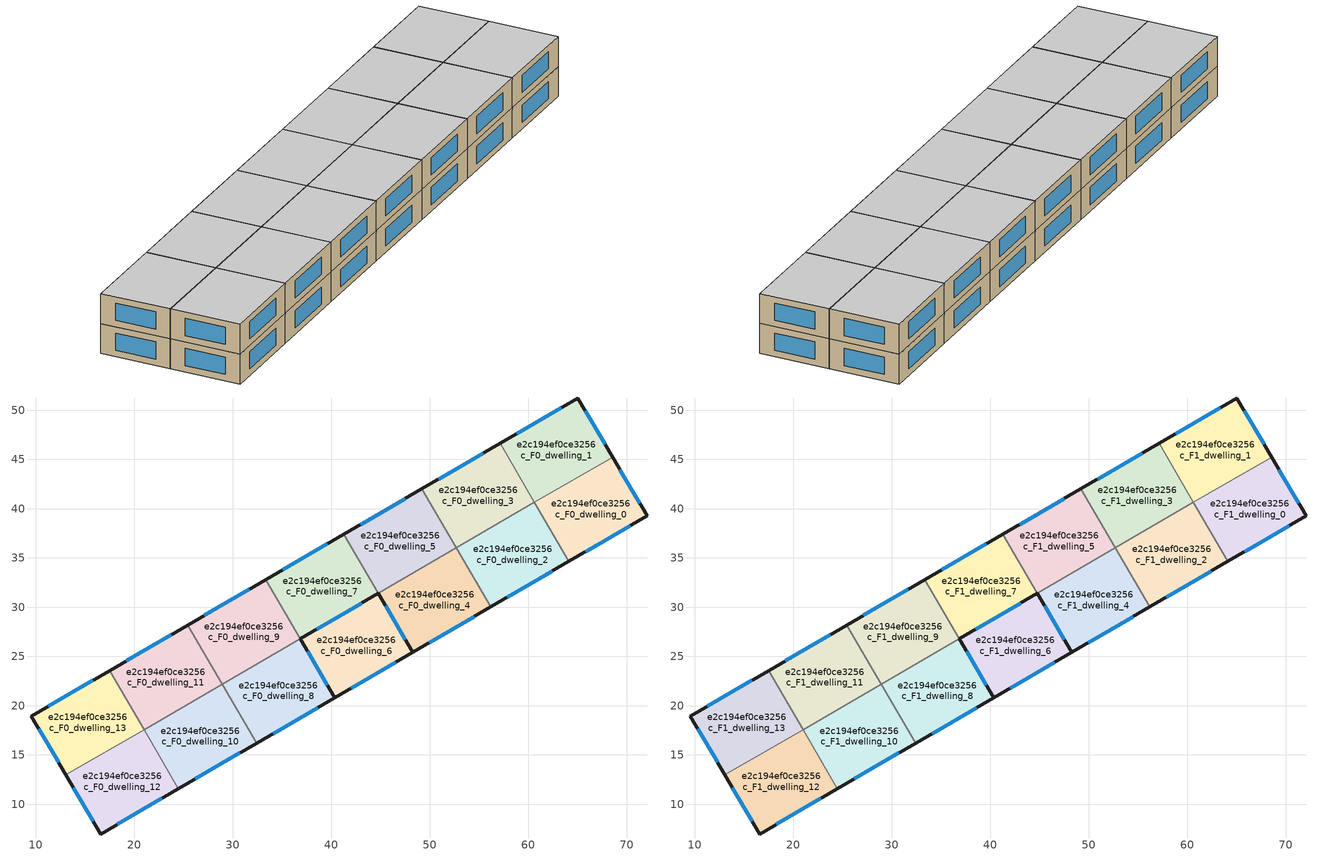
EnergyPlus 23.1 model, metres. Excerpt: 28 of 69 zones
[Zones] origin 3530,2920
e2c194ef0ce3256c_F0_dwelling_0
 floor ground (EU_floor_Construction): 68.54,45.25 72.04,39.27 64.1,34.65 60.61,40.63 z0
 wall outside (EU_wall_Construction): 64.1,34.65 72.04,39.27 68.54,45.25 z0:3
 wall to e2c194ef0ce3256c_F0_dwelling_1 (EU_wall_Construction): 68.54,45.25 60.61,40.63 z0:3
 wall to e2c194ef0ce3256c_F0_dwelling_2 (EU_wall_Construction): 60.61,40.63 64.1,34.65 z0:3
 window (EU_Window_Construction): 71.29,40.55 69.29,43.97 / 65.8,35.64 70.34,38.28 z0.64:2.36
e2c194ef0ce3256c_F0_dwelling_1
 floor ground (EU_floor_Construction): 65.03,51.24 68.54,45.25 60.61,40.63 57.12,46.63 z0
 wall outside (EU_wall_Construction): 68.54,45.25 65.03,51.24 57.12,46.63 z0:3
 wall to e2c194ef0ce3256c_F0_dwelling_3 (EU_wall_Construction): 57.12,46.63 60.61,40.64 z0:3
 window (EU_Window_Construction): 67.78,46.53 65.78,49.95 / 63.33,50.25 58.81,47.62 z0.64:2.36
e2c194ef0ce3256c_F0_dwelling_10
 floor ground (EU_floor_Construction): 28.9,22.18 32.39,16.19 24.47,11.57 20.97,17.57 z0
 wall outside (EU_wall_Construction): 24.47,11.57 32.39,16.19 z0:3
 wall to e2c194ef0ce3256c_F0_dwelling_11 (EU_wall_Construction): 28.9,22.18 20.97,17.57 z0:3
 wall to e2c194ef0ce3256c_F0_dwelling_8 (EU_wall_Construction): 32.39,16.19 28.9,22.18 z0:3
 wall to e2c194ef0ce3256c_F0_dwelling_12 (EU_wall_Construction): 20.97,17.57 24.47,11.57 z0:3
 window (EU_Window_Construction): 26.16,12.56 30.69,15.2 z0.64:2.36
e2c194ef0ce3256c_F0_dwelling_11
 floor ground (EU_floor_Construction): 25.41,28.18 28.9,22.18 20.97,17.57 17.48,23.57 z0
 wall outside (EU_wall_Construction): 25.41,28.18 17.48,23.57 z0:3
 wall to e2c194ef0ce3256c_F0_dwelling_9 (EU_wall_Construction): 28.9,22.18 25.41,28.18 z0:3
 wall to e2c194ef0ce3256c_F0_dwelling_13 (EU_wall_Construction): 17.49,23.57 20.97,17.58 z0:3
 wall to e2c194ef0ce3256c_F0_dwelling_12 (EU_wall_Construction): 20.97,17.58 20.98,17.57 z0:3
 window (EU_Window_Construction): 23.71,27.19 19.18,24.55 z0.64:2.36
e2c194ef0ce3256c_F0_dwelling_12
 floor ground (EU_floor_Construction): 20.97,17.58 24.47,11.57 16.56,6.97 13.05,12.96 z0
 wall outside (EU_wall_Construction): 13.05,12.96 16.56,6.97 24.47,11.57 z0:3
 wall to e2c194ef0ce3256c_F0_dwelling_13 (EU_wall_Construction): 20.97,17.58 13.05,12.96 z0:3
 window (EU_Window_Construction): 13.8,11.68 15.81,8.26 / 18.26,7.96 22.77,10.59 z0.64:2.36
e2c194ef0ce3256c_F0_dwelling_13
 floor ground (EU_floor_Construction): 17.48,23.57 20.97,17.58 13.05,12.96 9.54,18.94 z0
 wall outside (EU_wall_Construction): 17.48,23.57 9.54,18.94 13.05,12.96 z0:3
 window (EU_Window_Construction): 10.29,17.66 12.29,14.24 / 15.78,22.57 11.24,19.93 z0.64:2.36
e2c194ef0ce3256c_F0_dwelling_2
 floor ground (EU_floor_Construction): 60.61,40.64 64.1,34.65 56.17,30.03 52.68,36.03 z0
 wall outside (EU_wall_Construction): 56.17,30.03 64.1,34.65 z0:3
 wall to e2c194ef0ce3256c_F0_dwelling_4 (EU_wall_Construction): 52.68,36.03 56.17,30.03 z0:3
 wall to e2c194ef0ce3256c_F0_dwelling_3 (EU_wall_Construction): 60.61,40.64 52.68,36.03 z0:3
 window (EU_Window_Construction): 57.87,31.02 62.4,33.66 z0.64:2.36
e2c194ef0ce3256c_F0_dwelling_3
 floor ground (EU_floor_Construction): 57.12,46.63 60.61,40.64 52.68,36.03 49.19,42.02 z0
 wall outside (EU_wall_Construction): 57.12,46.63 49.19,42.02 z0:3
 wall to e2c194ef0ce3256c_F0_dwelling_5 (EU_wall_Construction): 49.19,42.02 52.68,36.03 z0:3
 window (EU_Window_Construction): 55.42,45.65 50.89,43.01 z0.64:2.36
e2c194ef0ce3256c_F0_dwelling_4
 floor ground (EU_floor_Construction): 52.68,36.03 56.17,30.03 48.24,25.42 44.75,31.41 z0
 wall outside (EU_wall_Construction): 44.75,31.41 48.24,25.42 56.17,30.03 z0:3
 wall to e2c194ef0ce3256c_F0_dwelling_5 (EU_wall_Construction): 52.68,36.03 44.75,31.41 z0:3
 window (EU_Window_Construction): 45.5,30.13 47.5,26.7 / 49.94,26.41 54.47,29.04 z0.64:2.36
e2c194ef0ce3256c_F0_dwelling_5
 floor ground (EU_floor_Construction): 49.19,42.02 52.68,36.03 44.75,31.41 41.26,37.41 z0
 wall outside (EU_wall_Construction): 49.19,42.02 41.26,37.41 z0:3
 wall to e2c194ef0ce3256c_F0_dwelling_7 (EU_wall_Construction): 41.26,37.41 44.75,31.41 z0:3
 window (EU_Window_Construction): 47.49,41.03 42.96,38.39 z0.64:2.36
e2c194ef0ce3256c_F0_dwelling_6
 floor ground (EU_floor_Construction): 44.75,31.41 48.24,25.42 40.32,20.8 36.83,26.8 z0
 wall outside (EU_wall_Construction): 48.24,25.42 44.75,31.41 36.83,26.8 40.32,20.8 48.24,25.42 z0:3
 wall to e2c194ef0ce3256c_F0_dwelling_9 (EU_wall_Construction): 33.34,32.79 36.83,26.8 z0:3
 wall to e2c194ef0ce3256c_F0_dwelling_7 (EU_wall_Construction): 36.83,26.8 33.34,32.79 z0:3
 window (EU_Window_Construction): 47.5,26.7 45.5,30.13 / 43.06,30.42 38.53,27.79 / 42.02,21.79 46.55,24.43 / 37.57,25.51 39.57,22.09 z0.64:2.36
e2c194ef0ce3256c_F0_dwelling_7
 floor ground (EU_floor_Construction): 41.26,37.41 44.75,31.41 36.83,26.8 33.34,32.79 z0
 wall outside (EU_wall_Construction): 36.83,26.8 44.75,31.41 / 41.26,37.41 33.34,32.79 z0:3
 window (EU_Window_Construction): 38.53,27.79 43.06,30.42 / 39.57,36.42 35.03,33.78 z0.64:2.36
e2c194ef0ce3256c_F0_dwelling_8
 floor ground (EU_floor_Construction): 36.83,26.8 40.32,20.8 32.39,16.19 28.9,22.18 z0
 wall outside (EU_wall_Construction): 32.39,16.19 40.32,20.8 36.83,26.8 z0:3
 wall to e2c194ef0ce3256c_F0_dwelling_9 (EU_wall_Construction): 36.83,26.8 28.9,22.18 z0:3
 window (EU_Window_Construction): 34.09,17.18 38.62,19.81 / 39.57,22.09 37.57,25.51 z0.64:2.36
e2c194ef0ce3256c_F0_dwelling_9
 floor ground (EU_floor_Construction): 33.34,32.79 36.83,26.8 28.9,22.18 25.41,28.18 z0
 wall outside (EU_wall_Construction): 33.34,32.79 25.41,28.18 z0:3
 window (EU_Window_Construction): 31.64,31.8 27.11,29.17 z0.64:2.36
e2c194ef0ce3256c_F1_dwelling_0
 floor to e2c194ef0ce3256c_F0_dwelling_0 (EU_floor_Construction): 68.54,45.25 72.04,39.27 64.1,34.65 60.61,40.63 z3
 wall outside (EU_wall_Construction): 64.1,34.65 72.04,39.27 68.54,45.25 z3:6
 wall to e2c194ef0ce3256c_F1_dwelling_1 (EU_wall_Construction): 68.54,45.25 60.61,40.63 z3:6
 wall to e2c194ef0ce3256c_F1_dwelling_2 (EU_wall_Construction): 60.61,40.63 64.1,34.65 z3:6
 window (EU_Window_Construction): 71.29,40.55 69.29,43.97 / 65.8,35.64 70.34,38.28 z3.64:5.36
 ceiling to e2c194ef0ce3256c_F2_dwelling_0 (EU_floor_Construction): 72.04,39.27 68.54,45.25 60.61,40.63 64.1,34.65 z6
e2c194ef0ce3256c_F1_dwelling_1
 floor to e2c194ef0ce3256c_F0_dwelling_1 (EU_floor_Construction): 65.03,51.24 68.54,45.25 60.61,40.63 57.12,46.63 z3
 wall outside (EU_wall_Construction): 68.54,45.25 65.03,51.24 57.12,46.63 z3:6
 wall to e2c194ef0ce3256c_F1_dwelling_3 (EU_wall_Construction): 57.12,46.63 60.61,40.64 z3:6
 window (EU_Window_Construction): 67.78,46.53 65.78,49.95 / 63.33,50.25 58.81,47.62 z3.64:5.36
 ceiling to e2c194ef0ce3256c_F2_dwelling_1 (EU_floor_Construction): 68.54,45.25 65.03,51.24 57.12,46.63 60.61,40.63 z6
e2c194ef0ce3256c_F1_dwelling_10
 floor to e2c194ef0ce3256c_F0_dwelling_10 (EU_floor_Construction): 28.9,22.18 32.39,16.19 24.47,11.57 20.97,17.57 z3
 wall outside (EU_wall_Construction): 24.47,11.57 32.39,16.19 z3:6
 wall to e2c194ef0ce3256c_F1_dwelling_11 (EU_wall_Construction): 28.9,22.18 20.97,17.57 z3:6
 wall to e2c194ef0ce3256c_F1_dwelling_8 (EU_wall_Construction): 32.39,16.19 28.9,22.18 z3:6
 wall to e2c194ef0ce3256c_F1_dwelling_12 (EU_wall_Construction): 20.97,17.57 24.47,11.57 z3:6
 window (EU_Window_Construction): 26.16,12.56 30.69,15.2 z3.64:5.36
 ceiling to e2c194ef0ce3256c_F2_dwelling_10 (EU_floor_Construction): 32.39,16.19 28.9,22.18 20.97,17.57 24.47,11.57 z6
e2c194ef0ce3256c_F1_dwelling_11
 floor to e2c194ef0ce3256c_F0_dwelling_11 (EU_floor_Construction): 25.41,28.18 28.9,22.18 20.97,17.57 17.48,23.57 z3
 wall outside (EU_wall_Construction): 25.41,28.18 17.48,23.57 z3:6
 wall to e2c194ef0ce3256c_F1_dwelling_9 (EU_wall_Construction): 28.9,22.18 25.41,28.18 z3:6
 wall to e2c194ef0ce3256c_F1_dwelling_13 (EU_wall_Construction): 17.49,23.57 20.97,17.58 z3:6
 wall to e2c194ef0ce3256c_F1_dwelling_12 (EU_wall_Construction): 20.97,17.58 20.98,17.57 z3:6
 window (EU_Window_Construction): 23.71,27.19 19.18,24.55 z3.64:5.36
 ceiling to e2c194ef0ce3256c_F2_dwelling_11 (EU_floor_Construction): 28.9,22.18 25.41,28.18 17.48,23.57 20.97,17.57 z6
e2c194ef0ce3256c_F1_dwelling_12
 floor to e2c194ef0ce3256c_F0_dwelling_12 (EU_floor_Construction): 20.97,17.58 24.47,11.57 16.56,6.97 13.05,12.96 z3
 wall outside (EU_wall_Construction): 13.05,12.96 16.56,6.97 24.47,11.57 z3:6
 wall to e2c194ef0ce3256c_F1_dwelling_13 (EU_wall_Construction): 20.97,17.58 13.05,12.96 z3:6
 window (EU_Window_Construction): 13.8,11.68 15.81,8.26 / 18.26,7.96 22.77,10.59 z3.64:5.36
 ceiling to e2c194ef0ce3256c_F2_dwelling_12 (EU_floor_Construction): 24.47,11.57 20.97,17.58 13.05,12.96 16.56,6.97 z6
e2c194ef0ce3256c_F1_dwelling_13
 floor to e2c194ef0ce3256c_F0_dwelling_13 (EU_floor_Construction): 17.48,23.57 20.97,17.58 13.05,12.96 9.54,18.94 z3
 wall outside (EU_wall_Construction): 17.48,23.57 9.54,18.94 13.05,12.96 z3:6
 window (EU_Window_Construction): 10.29,17.66 12.29,14.24 / 15.78,22.57 11.24,19.93 z3.64:5.36
 ceiling to e2c194ef0ce3256c_F2_dwelling_13 (EU_floor_Construction): 20.97,17.58 17.48,23.57 9.54,18.94 13.05,12.96 z6
e2c194ef0ce3256c_F1_dwelling_2
 floor to e2c194ef0ce3256c_F0_dwelling_2 (EU_floor_Construction): 60.61,40.64 64.1,34.65 56.17,30.03 52.68,36.03 z3
 wall outside (EU_wall_Construction): 56.17,30.03 64.1,34.65 z3:6
 wall to e2c194ef0ce3256c_F1_dwelling_4 (EU_wall_Construction): 52.68,36.03 56.17,30.03 z3:6
 wall to e2c194ef0ce3256c_F1_dwelling_3 (EU_wall_Construction): 60.61,40.64 52.68,36.03 z3:6
 window (EU_Window_Construction): 57.87,31.02 62.4,33.66 z3.64:5.36
 ceiling to e2c194ef0ce3256c_F2_dwelling_2 (EU_floor_Construction): 64.1,34.65 60.61,40.64 52.68,36.03 56.17,30.03 z6
e2c194ef0ce3256c_F1_dwelling_3
 floor to e2c194ef0ce3256c_F0_dwelling_3 (EU_floor_Construction): 57.12,46.63 60.61,40.64 52.68,36.03 49.19,42.02 z3
 wall outside (EU_wall_Construction): 57.12,46.63 49.19,42.02 z3:6
 wall to e2c194ef0ce3256c_F1_dwelling_5 (EU_wall_Construction): 49.19,42.02 52.68,36.03 z3:6
 window (EU_Window_Construction): 55.42,45.65 50.89,43.01 z3.64:5.36
 ceiling to e2c194ef0ce3256c_F2_dwelling_3 (EU_floor_Construction): 60.61,40.64 57.12,46.63 49.19,42.02 52.68,36.03 z6
e2c194ef0ce3256c_F1_dwelling_4
 floor to e2c194ef0ce3256c_F0_dwelling_4 (EU_floor_Construction): 52.68,36.03 56.17,30.03 48.24,25.42 44.75,31.41 z3
 wall outside (EU_wall_Construction): 44.75,31.41 48.24,25.42 56.17,30.03 z3:6
 wall to e2c194ef0ce3256c_F1_dwelling_5 (EU_wall_Construction): 52.68,36.03 44.75,31.41 z3:6
 window (EU_Window_Construction): 45.5,30.13 47.5,26.7 / 49.94,26.41 54.47,29.04 z3.64:5.36
 ceiling to e2c194ef0ce3256c_F2_dwelling_4 (EU_floor_Construction): 56.17,30.03 52.68,36.03 44.75,31.41 48.24,25.42 z6
e2c194ef0ce3256c_F1_dwelling_5
 floor to e2c194ef0ce3256c_F0_dwelling_5 (EU_floor_Construction): 49.19,42.02 52.68,36.03 44.75,31.41 41.26,37.41 z3
 wall outside (EU_wall_Construction): 49.19,42.02 41.26,37.41 z3:6
 wall to e2c194ef0ce3256c_F1_dwelling_7 (EU_wall_Construction): 41.26,37.41 44.75,31.41 z3:6
 window (EU_Window_Construction): 47.49,41.03 42.96,38.39 z3.64:5.36
 ceiling to e2c194ef0ce3256c_F2_dwelling_5 (EU_floor_Construction): 52.68,36.03 49.19,42.02 41.26,37.41 44.75,31.41 z6
e2c194ef0ce3256c_F1_dwelling_6
 floor to e2c194ef0ce3256c_F0_dwelling_6 (EU_floor_Construction): 44.75,31.41 48.24,25.42 40.32,20.8 36.83,26.8 z3
 wall outside (EU_wall_Construction): 48.24,25.42 44.75,31.41 36.83,26.8 40.32,20.8 48.24,25.42 z3:6
 wall to e2c194ef0ce3256c_F1_dwelling_9 (EU_wall_Construction): 33.34,32.79 36.83,26.8 z3:6
 wall to e2c194ef0ce3256c_F1_dwelling_7 (EU_wall_Construction): 36.83,26.8 33.34,32.79 z3:6
 window (EU_Window_Construction): 47.5,26.7 45.5,30.13 / 43.06,30.42 38.53,27.79 / 42.02,21.79 46.55,24.43 / 37.57,25.51 39.57,22.09 z3.64:5.36
 ceiling to e2c194ef0ce3256c_F2_dwelling_6 (EU_floor_Construction): 48.24,25.42 44.75,31.41 36.83,26.8 40.32,20.8 z6
e2c194ef0ce3256c_F1_dwelling_7
 floor to e2c194ef0ce3256c_F0_dwelling_7 (EU_floor_Construction): 41.26,37.41 44.75,31.41 36.83,26.8 33.34,32.79 z3
 wall outside (EU_wall_Construction): 36.83,26.8 44.75,31.41 / 41.26,37.41 33.34,32.79 z3:6
 window (EU_Window_Construction): 38.53,27.79 43.06,30.42 / 39.57,36.42 35.03,33.78 z3.64:5.36
 ceiling to e2c194ef0ce3256c_F2_dwelling_7 (EU_floor_Construction): 44.75,31.41 41.26,37.41 33.34,32.79 36.83,26.8 z6
e2c194ef0ce3256c_F1_dwelling_8
 floor to e2c194ef0ce3256c_F0_dwelling_8 (EU_floor_Construction): 36.83,26.8 40.32,20.8 32.39,16.19 28.9,22.18 z3
 wall outside (EU_wall_Construction): 32.39,16.19 40.32,20.8 36.83,26.8 z3:6
 wall to e2c194ef0ce3256c_F1_dwelling_9 (EU_wall_Construction): 36.83,26.8 28.9,22.18 z3:6
 window (EU_Window_Construction): 34.09,17.18 38.62,19.81 / 39.57,22.09 37.57,25.51 z3.64:5.36
 ceiling to e2c194ef0ce3256c_F2_dwelling_8 (EU_floor_Construction): 40.32,20.8 36.83,26.8 28.9,22.18 32.39,16.19 z6
e2c194ef0ce3256c_F1_dwelling_9
 floor to e2c194ef0ce3256c_F0_dwelling_9 (EU_floor_Construction): 33.34,32.79 36.83,26.8 28.9,22.18 25.41,28.18 z3
 wall outside (EU_wall_Construction): 33.34,32.79 25.41,28.18 z3:6
 window (EU_Window_Construction): 31.64,31.8 27.11,29.17 z3.64:5.36
 ceiling to e2c194ef0ce3256c_F2_dwelling_9 (EU_floor_Construction): 36.83,26.8 33.34,32.79 25.41,28.18 28.9,22.18 z6
[Building]
EU S2 Campaign: North Axis=0; Terrain=City; Solar Distribution=FullExterior
[Site:Location]
Yerevan-Zvartnots.Intl.AP: Latitude=40.15; Longitude=44.383; Time Zone=4; Elevation=854
[SizingPeriod:WeatherFileDays]
AnnualSizingPeriod: Begin Month=1; Begin Day of Month=1; End Month=12; End Day of Month=31; Day of Week for Start Day=Monday; Use Weather File Daylight Saving Period=No; Use Weather File Rain and Snow Indicators=No
[MATERIAL]
EU_InternalMass_Material: Roughness=MediumRough; Thickness=0.1; Conductivity=1; Density=1800; Specific Heat=900; Thermal Absorptance=0.9; Solar Absorptance=0.7; Visible Absorptance=0.7
[MATERIAL:NOMASS] Roughness=MediumRough; Thermal Absorptance=0.9; Solar Absorptance=0.7; Visible Absorptance=0.7
Name | Thermal Resistance
EU_wall_NoMass | 1.05043
EU_floor_NoMass | 0.478065
[WINDOWMATERIAL:SIMPLEGLAZINGSYSTEM]
EU_Window_SimpleGlazing: UFactor=2.5566; Solar Heat Gain Coefficient=0.75; Visible Transmittance=0.75
[CONSTRUCTION]
EU_wall_Construction: EU_wall_NoMass
EU_floor_Construction: EU_floor_NoMass
EU_Window_Construction: EU_Window_SimpleGlazing
EU_InternalMass_Construction: EU_InternalMass_Material
[ZONE] Type=1; Multiplier=1; Ceiling Height=autocalculate; Floor Area=autocalculate; Part of Total Floor Area=Yes
Name | Volume
e2c194ef0ce3256c_F0_dwelling_0; e2c194ef0ce3256c_F1_dwelling_0 | 190.853
e2c194ef0ce3256c_F0_dwelling_1; e2c194ef0ce3256c_F1_dwelling_1 | 190.859
e2c194ef0ce3256c_F0_dwelling_10; e2c194ef0ce3256c_F1_dwelling_10 | 190.856
e2c194ef0ce3256c_F0_dwelling_11; e2c194ef0ce3256c_F1_dwelling_11 | 190.862
e2c194ef0ce3256c_F0_dwelling_12; e2c194ef0ce3256c_F1_dwelling_12; e2c194ef0ce3256c_F0_dwelling_6; e2c194ef0ce3256c_F1_dwelling_6 | 190.852
e2c194ef0ce3256c_F0_dwelling_13; e2c194ef0ce3256c_F1_dwelling_13 | 190.849
e2c194ef0ce3256c_F0_dwelling_2; e2c194ef0ce3256c_F1_dwelling_2; e2c194ef0ce3256c_F0_dwelling_4; e2c194ef0ce3256c_F1_dwelling_4 | 190.83
e2c194ef0ce3256c_F0_dwelling_3; e2c194ef0ce3256c_F1_dwelling_3 | 190.85
e2c194ef0ce3256c_F0_dwelling_5; e2c194ef0ce3256c_F1_dwelling_5 | 190.876
e2c194ef0ce3256c_F0_dwelling_7; e2c194ef0ce3256c_F1_dwelling_7 | 190.866
e2c194ef0ce3256c_F0_dwelling_8; e2c194ef0ce3256c_F1_dwelling_8 | 190.864
e2c194ef0ce3256c_F0_dwelling_9; e2c194ef0ce3256c_F1_dwelling_9 | 190.855
[INTERNALMASS] Construction=EU_InternalMass_Construction
Name | Zone or ZoneList | Surface Area
e2c194ef0ce3256c_F0_dwelling_0_EU_InternalMass | e2c194ef0ce3256c_F0_dwelling_0 | 63.6157
e2c194ef0ce3256c_F0_dwelling_1_EU_InternalMass | e2c194ef0ce3256c_F0_dwelling_1 | 63.6174
e2c194ef0ce3256c_F0_dwelling_2_EU_InternalMass | e2c194ef0ce3256c_F0_dwelling_2 | 63.6086
e2c194ef0ce3256c_F0_dwelling_3_EU_InternalMass | e2c194ef0ce3256c_F0_dwelling_3 | 63.617
e2c194ef0ce3256c_F0_dwelling_4_EU_InternalMass | e2c194ef0ce3256c_F0_dwelling_4 | 63.6168
e2c194ef0ce3256c_F0_dwelling_5_EU_InternalMass | e2c194ef0ce3256c_F0_dwelling_5 | 63.6189
e2c194ef0ce3256c_F0_dwelling_6_EU_InternalMass | e2c194ef0ce3256c_F0_dwelling_6 | 63.621
e2c194ef0ce3256c_F0_dwelling_7_EU_InternalMass | e2c194ef0ce3256c_F0_dwelling_7 | 63.6234
e2c194ef0ce3256c_F0_dwelling_8_EU_InternalMass | e2c194ef0ce3256c_F0_dwelling_8 | 63.6185
e2c194ef0ce3256c_F0_dwelling_9_EU_InternalMass | e2c194ef0ce3256c_F0_dwelling_9 | 63.6162
e2c194ef0ce3256c_F0_dwelling_10_EU_InternalMass | e2c194ef0ce3256c_F0_dwelling_10 | 63.6197
e2c194ef0ce3256c_F0_dwelling_11_EU_InternalMass | e2c194ef0ce3256c_F0_dwelling_11 | 63.6216
e2c194ef0ce3256c_F0_dwelling_12_EU_InternalMass | e2c194ef0ce3256c_F0_dwelling_12 | 63.6166
e2c194ef0ce3256c_F0_dwelling_13_EU_InternalMass | e2c194ef0ce3256c_F0_dwelling_13 | 63.6156
e2c194ef0ce3256c_F1_dwelling_0_EU_InternalMass | e2c194ef0ce3256c_F1_dwelling_0 | 63.6157
e2c194ef0ce3256c_F1_dwelling_1_EU_InternalMass | e2c194ef0ce3256c_F1_dwelling_1 | 63.6174
e2c194ef0ce3256c_F1_dwelling_2_EU_InternalMass | e2c194ef0ce3256c_F1_dwelling_2 | 63.6086
e2c194ef0ce3256c_F1_dwelling_3_EU_InternalMass | e2c194ef0ce3256c_F1_dwelling_3 | 63.617
e2c194ef0ce3256c_F1_dwelling_4_EU_InternalMass | e2c194ef0ce3256c_F1_dwelling_4 | 63.6168
e2c194ef0ce3256c_F1_dwelling_5_EU_InternalMass | e2c194ef0ce3256c_F1_dwelling_5 | 63.6189
e2c194ef0ce3256c_F1_dwelling_6_EU_InternalMass | e2c194ef0ce3256c_F1_dwelling_6 | 63.621
e2c194ef0ce3256c_F1_dwelling_7_EU_InternalMass | e2c194ef0ce3256c_F1_dwelling_7 | 63.6234
e2c194ef0ce3256c_F1_dwelling_8_EU_InternalMass | e2c194ef0ce3256c_F1_dwelling_8 | 63.6185
e2c194ef0ce3256c_F1_dwelling_9_EU_InternalMass | e2c194ef0ce3256c_F1_dwelling_9 | 63.6162
e2c194ef0ce3256c_F1_dwelling_10_EU_InternalMass | e2c194ef0ce3256c_F1_dwelling_10 | 63.6197
e2c194ef0ce3256c_F1_dwelling_11_EU_InternalMass | e2c194ef0ce3256c_F1_dwelling_11 | 63.6216
e2c194ef0ce3256c_F1_dwelling_12_EU_InternalMass | e2c194ef0ce3256c_F1_dwelling_12 | 63.6166
e2c194ef0ce3256c_F1_dwelling_13_EU_InternalMass | e2c194ef0ce3256c_F1_dwelling_13 | 63.6156
[OTHEREQUIPMENT] Fuel Type=Electricity; Design Level Calculation Method=Watts/Area; Power per Zone Floor Area=1; Fraction Latent=0; Fraction Radiant=0; Fraction Lost=0; Carbon Dioxide Generation Rate=0; EndUse Subcategory=EU_Step8_InternalGains
Name | Zone or ZoneList or Space or SpaceList | Schedule
EU_Step8_InternalGain_e2c194ef0ce3256c_F0_dwelling_0_f000 | e2c194ef0ce3256c_F0_dwelling_0 | EU_Step8_GainSchedule_e2c194ef0ce3256c_F0_dwelling_0_f000
EU_Step8_InternalGain_e2c194ef0ce3256c_F0_dwelling_1_f000 | e2c194ef0ce3256c_F0_dwelling_1 | EU_Step8_GainSchedule_e2c194ef0ce3256c_F0_dwelling_1_f000
EU_Step8_InternalGain_e2c194ef0ce3256c_F0_dwelling_2_f000 | e2c194ef0ce3256c_F0_dwelling_2 | EU_Step8_GainSchedule_e2c194ef0ce3256c_F0_dwelling_2_f000
EU_Step8_InternalGain_e2c194ef0ce3256c_F0_dwelling_3_f000 | e2c194ef0ce3256c_F0_dwelling_3 | EU_Step8_GainSchedule_e2c194ef0ce3256c_F0_dwelling_3_f000
EU_Step8_InternalGain_e2c194ef0ce3256c_F0_dwelling_4_f000 | e2c194ef0ce3256c_F0_dwelling_4 | EU_Step8_GainSchedule_e2c194ef0ce3256c_F0_dwelling_4_f000
EU_Step8_InternalGain_e2c194ef0ce3256c_F0_dwelling_5_f000 | e2c194ef0ce3256c_F0_dwelling_5 | EU_Step8_GainSchedule_e2c194ef0ce3256c_F0_dwelling_5_f000
EU_Step8_InternalGain_e2c194ef0ce3256c_F0_dwelling_6_f000 | e2c194ef0ce3256c_F0_dwelling_6 | EU_Step8_GainSchedule_e2c194ef0ce3256c_F0_dwelling_6_f000
EU_Step8_InternalGain_e2c194ef0ce3256c_F0_dwelling_7_f000 | e2c194ef0ce3256c_F0_dwelling_7 | EU_Step8_GainSchedule_e2c194ef0ce3256c_F0_dwelling_7_f000
EU_Step8_InternalGain_e2c194ef0ce3256c_F0_dwelling_8_f000 | e2c194ef0ce3256c_F0_dwelling_8 | EU_Step8_GainSchedule_e2c194ef0ce3256c_F0_dwelling_8_f000
EU_Step8_InternalGain_e2c194ef0ce3256c_F0_dwelling_9_f000 | e2c194ef0ce3256c_F0_dwelling_9 | EU_Step8_GainSchedule_e2c194ef0ce3256c_F0_dwelling_9_f000
EU_Step8_InternalGain_e2c194ef0ce3256c_F0_dwelling_10_f000 | e2c194ef0ce3256c_F0_dwelling_10 | EU_Step8_GainSchedule_e2c194ef0ce3256c_F0_dwelling_10_f000
EU_Step8_InternalGain_e2c194ef0ce3256c_F0_dwelling_11_f000 | e2c194ef0ce3256c_F0_dwelling_11 | EU_Step8_GainSchedule_e2c194ef0ce3256c_F0_dwelling_11_f000
EU_Step8_InternalGain_e2c194ef0ce3256c_F0_dwelling_12_f000 | e2c194ef0ce3256c_F0_dwelling_12 | EU_Step8_GainSchedule_e2c194ef0ce3256c_F0_dwelling_12_f000
EU_Step8_InternalGain_e2c194ef0ce3256c_F0_dwelling_13_f000 | e2c194ef0ce3256c_F0_dwelling_13 | EU_Step8_GainSchedule_e2c194ef0ce3256c_F0_dwelling_13_f000
EU_Step8_InternalGain_e2c194ef0ce3256c_F1_dwelling_0_f000 | e2c194ef0ce3256c_F1_dwelling_0 | EU_Step8_GainSchedule_e2c194ef0ce3256c_F1_dwelling_0_f000
EU_Step8_InternalGain_e2c194ef0ce3256c_F1_dwelling_1_f000 | e2c194ef0ce3256c_F1_dwelling_1 | EU_Step8_GainSchedule_e2c194ef0ce3256c_F1_dwelling_1_f000
EU_Step8_InternalGain_e2c194ef0ce3256c_F1_dwelling_2_f000 | e2c194ef0ce3256c_F1_dwelling_2 | EU_Step8_GainSchedule_e2c194ef0ce3256c_F1_dwelling_2_f000
EU_Step8_InternalGain_e2c194ef0ce3256c_F1_dwelling_3_f000 | e2c194ef0ce3256c_F1_dwelling_3 | EU_Step8_GainSchedule_e2c194ef0ce3256c_F1_dwelling_3_f000
EU_Step8_InternalGain_e2c194ef0ce3256c_F1_dwelling_4_f000 | e2c194ef0ce3256c_F1_dwelling_4 | EU_Step8_GainSchedule_e2c194ef0ce3256c_F1_dwelling_4_f000
EU_Step8_InternalGain_e2c194ef0ce3256c_F1_dwelling_5_f000 | e2c194ef0ce3256c_F1_dwelling_5 | EU_Step8_GainSchedule_e2c194ef0ce3256c_F1_dwelling_5_f000
EU_Step8_InternalGain_e2c194ef0ce3256c_F1_dwelling_6_f000 | e2c194ef0ce3256c_F1_dwelling_6 | EU_Step8_GainSchedule_e2c194ef0ce3256c_F1_dwelling_6_f000
EU_Step8_InternalGain_e2c194ef0ce3256c_F1_dwelling_7_f000 | e2c194ef0ce3256c_F1_dwelling_7 | EU_Step8_GainSchedule_e2c194ef0ce3256c_F1_dwelling_7_f000
EU_Step8_InternalGain_e2c194ef0ce3256c_F1_dwelling_8_f000 | e2c194ef0ce3256c_F1_dwelling_8 | EU_Step8_GainSchedule_e2c194ef0ce3256c_F1_dwelling_8_f000
EU_Step8_InternalGain_e2c194ef0ce3256c_F1_dwelling_9_f000 | e2c194ef0ce3256c_F1_dwelling_9 | EU_Step8_GainSchedule_e2c194ef0ce3256c_F1_dwelling_9_f000
EU_Step8_InternalGain_e2c194ef0ce3256c_F1_dwelling_10_f000 | e2c194ef0ce3256c_F1_dwelling_10 | EU_Step8_GainSchedule_e2c194ef0ce3256c_F1_dwelling_10_f000
EU_Step8_InternalGain_e2c194ef0ce3256c_F1_dwelling_11_f000 | e2c194ef0ce3256c_F1_dwelling_11 | EU_Step8_GainSchedule_e2c194ef0ce3256c_F1_dwelling_11_f000
EU_Step8_InternalGain_e2c194ef0ce3256c_F1_dwelling_12_f000 | e2c194ef0ce3256c_F1_dwelling_12 | EU_Step8_GainSchedule_e2c194ef0ce3256c_F1_dwelling_12_f000
EU_Step8_InternalGain_e2c194ef0ce3256c_F1_dwelling_13_f000 | e2c194ef0ce3256c_F1_dwelling_13 | EU_Step8_GainSchedule_e2c194ef0ce3256c_F1_dwelling_13_f000
[ZONEVENTILATION:DESIGNFLOWRATE] Schedule=EU_AlwaysOn; Design Flow Rate Calculation Method=AirChanges/Hour; Air Changes per Hour=0.557805; Ventilation Type=Natural; Fan Pressure Rise=0; Fan Total Efficiency=1; Constant Term Coefficient=1; Temperature Term Coefficient=0; Velocity Term Coefficient=0; Velocity Squared Term Coefficient=0; Minimum Indoor Temperature=-100; Maximum Indoor Temperature=100; Delta Temperature=-100; Minimum Outdoor Temperature=-100; Maximum Outdoor Temperature=100; Maximum Wind Speed=40
Name | Zone or ZoneList or Space or SpaceList
EU_ConstantAir_e2c194ef0ce3256c_F0_dwelling_0 | e2c194ef0ce3256c_F0_dwelling_0
EU_ConstantAir_e2c194ef0ce3256c_F0_dwelling_1 | e2c194ef0ce3256c_F0_dwelling_1
EU_ConstantAir_e2c194ef0ce3256c_F0_dwelling_2 | e2c194ef0ce3256c_F0_dwelling_2
EU_ConstantAir_e2c194ef0ce3256c_F0_dwelling_3 | e2c194ef0ce3256c_F0_dwelling_3
EU_ConstantAir_e2c194ef0ce3256c_F0_dwelling_4 | e2c194ef0ce3256c_F0_dwelling_4
EU_ConstantAir_e2c194ef0ce3256c_F0_dwelling_5 | e2c194ef0ce3256c_F0_dwelling_5
EU_ConstantAir_e2c194ef0ce3256c_F0_dwelling_6 | e2c194ef0ce3256c_F0_dwelling_6
EU_ConstantAir_e2c194ef0ce3256c_F0_dwelling_7 | e2c194ef0ce3256c_F0_dwelling_7
EU_ConstantAir_e2c194ef0ce3256c_F0_dwelling_8 | e2c194ef0ce3256c_F0_dwelling_8
EU_ConstantAir_e2c194ef0ce3256c_F0_dwelling_9 | e2c194ef0ce3256c_F0_dwelling_9
EU_ConstantAir_e2c194ef0ce3256c_F0_dwelling_10 | e2c194ef0ce3256c_F0_dwelling_10
EU_ConstantAir_e2c194ef0ce3256c_F0_dwelling_11 | e2c194ef0ce3256c_F0_dwelling_11
EU_ConstantAir_e2c194ef0ce3256c_F0_dwelling_12 | e2c194ef0ce3256c_F0_dwelling_12
EU_ConstantAir_e2c194ef0ce3256c_F0_dwelling_13 | e2c194ef0ce3256c_F0_dwelling_13
EU_ConstantAir_e2c194ef0ce3256c_F1_dwelling_0 | e2c194ef0ce3256c_F1_dwelling_0
EU_ConstantAir_e2c194ef0ce3256c_F1_dwelling_1 | e2c194ef0ce3256c_F1_dwelling_1
EU_ConstantAir_e2c194ef0ce3256c_F1_dwelling_2 | e2c194ef0ce3256c_F1_dwelling_2
EU_ConstantAir_e2c194ef0ce3256c_F1_dwelling_3 | e2c194ef0ce3256c_F1_dwelling_3
EU_ConstantAir_e2c194ef0ce3256c_F1_dwelling_4 | e2c194ef0ce3256c_F1_dwelling_4
EU_ConstantAir_e2c194ef0ce3256c_F1_dwelling_5 | e2c194ef0ce3256c_F1_dwelling_5
EU_ConstantAir_e2c194ef0ce3256c_F1_dwelling_6 | e2c194ef0ce3256c_F1_dwelling_6
EU_ConstantAir_e2c194ef0ce3256c_F1_dwelling_7 | e2c194ef0ce3256c_F1_dwelling_7
EU_ConstantAir_e2c194ef0ce3256c_F1_dwelling_8 | e2c194ef0ce3256c_F1_dwelling_8
EU_ConstantAir_e2c194ef0ce3256c_F1_dwelling_9 | e2c194ef0ce3256c_F1_dwelling_9
EU_ConstantAir_e2c194ef0ce3256c_F1_dwelling_10 | e2c194ef0ce3256c_F1_dwelling_10
EU_ConstantAir_e2c194ef0ce3256c_F1_dwelling_11 | e2c194ef0ce3256c_F1_dwelling_11
EU_ConstantAir_e2c194ef0ce3256c_F1_dwelling_12 | e2c194ef0ce3256c_F1_dwelling_12
EU_ConstantAir_e2c194ef0ce3256c_F1_dwelling_13 | e2c194ef0ce3256c_F1_dwelling_13
[HVACTEMPLATE:THERMOSTAT] Constant Heating Setpoint=20; Constant Cooling Setpoint=50
EU_HeatOnly_e2c194ef0ce3256c_F0_dwelling_0; EU_HeatOnly_e2c194ef0ce3256c_F0_dwelling_1; EU_HeatOnly_e2c194ef0ce3256c_F0_dwelling_2; EU_HeatOnly_e2c194ef0ce3256c_F0_dwelling_3; EU_HeatOnly_e2c194ef0ce3256c_F0_dwelling_4; EU_HeatOnly_e2c194ef0ce3256c_F0_dwelling_5; EU_HeatOnly_e2c194ef0ce3256c_F0_dwelling_6; EU_HeatOnly_e2c194ef0ce3256c_F0_dwelling_7; EU_HeatOnly_e2c194ef0ce3256c_F0_dwelling_8; EU_HeatOnly_e2c194ef0ce3256c_F0_dwelling_9; EU_HeatOnly_e2c194ef0ce3256c_F0_dwelling_10; EU_HeatOnly_e2c194ef0ce3256c_F0_dwelling_11; EU_HeatOnly_e2c194ef0ce3256c_F0_dwelling_12; EU_HeatOnly_e2c194ef0ce3256c_F0_dwelling_13; EU_HeatOnly_e2c194ef0ce3256c_F1_dwelling_0; EU_HeatOnly_e2c194ef0ce3256c_F1_dwelling_1; EU_HeatOnly_e2c194ef0ce3256c_F1_dwelling_2; EU_HeatOnly_e2c194ef0ce3256c_F1_dwelling_3; EU_HeatOnly_e2c194ef0ce3256c_F1_dwelling_4; EU_HeatOnly_e2c194ef0ce3256c_F1_dwelling_5; EU_HeatOnly_e2c194ef0ce3256c_F1_dwelling_6; EU_HeatOnly_e2c194ef0ce3256c_F1_dwelling_7; EU_HeatOnly_e2c194ef0ce3256c_F1_dwelling_8; EU_HeatOnly_e2c194ef0ce3256c_F1_dwelling_9; EU_HeatOnly_e2c194ef0ce3256c_F1_dwelling_10; EU_HeatOnly_e2c194ef0ce3256c_F1_dwelling_11; EU_HeatOnly_e2c194ef0ce3256c_F1_dwelling_12; EU_HeatOnly_e2c194ef0ce3256c_F1_dwelling_13; EU_HeatOnly_e2c194ef0ce3256c_F2_dwelling_0; EU_HeatOnly_e2c194ef0ce3256c_F2_dwelling_1; EU_HeatOnly_e2c194ef0ce3256c_F2_dwelling_2; EU_HeatOnly_e2c194ef0ce3256c_F2_dwelling_3; EU_HeatOnly_e2c194ef0ce3256c_F2_dwelling_4; EU_HeatOnly_e2c194ef0ce3256c_F2_dwelling_5; EU_HeatOnly_e2c194ef0ce3256c_F2_dwelling_6; EU_HeatOnly_e2c194ef0ce3256c_F2_dwelling_7; EU_HeatOnly_e2c194ef0ce3256c_F2_dwelling_8; EU_HeatOnly_e2c194ef0ce3256c_F2_dwelling_9; EU_HeatOnly_e2c194ef0ce3256c_F2_dwelling_10; EU_HeatOnly_e2c194ef0ce3256c_F2_dwelling_11; EU_HeatOnly_e2c194ef0ce3256c_F2_dwelling_12; EU_HeatOnly_e2c194ef0ce3256c_F2_dwelling_13; EU_HeatOnly_e2c194ef0ce3256c_F3_dwelling_0; EU_HeatOnly_e2c194ef0ce3256c_F3_dwelling_1; EU_HeatOnly_e2c194ef0ce3256c_F3_dwelling_2; EU_HeatOnly_e2c194ef0ce3256c_F3_dwelling_3; EU_HeatOnly_e2c194ef0ce3256c_F3_dwelling_4; EU_HeatOnly_e2c194ef0ce3256c_F3_dwelling_5; EU_HeatOnly_e2c194ef0ce3256c_F3_dwelling_6; EU_HeatOnly_e2c194ef0ce3256c_F3_dwelling_7; EU_HeatOnly_e2c194ef0ce3256c_F3_dwelling_8; EU_HeatOnly_e2c194ef0ce3256c_F3_dwelling_9; EU_HeatOnly_e2c194ef0ce3256c_F3_dwelling_10; EU_HeatOnly_e2c194ef0ce3256c_F3_dwelling_11; EU_HeatOnly_e2c194ef0ce3256c_F3_dwelling_12; EU_HeatOnly_e2c194ef0ce3256c_F3_dwelling_13; EU_HeatOnly_e2c194ef0ce3256c_F4_dwelling_0; EU_HeatOnly_e2c194ef0ce3256c_F4_dwelling_1; EU_HeatOnly_e2c194ef0ce3256c_F4_dwelling_2; EU_HeatOnly_e2c194ef0ce3256c_F4_dwelling_3; EU_HeatOnly_e2c194ef0ce3256c_F4_dwelling_4; EU_HeatOnly_e2c194ef0ce3256c_F4_dwelling_5; EU_HeatOnly_e2c194ef0ce3256c_F4_dwelling_6; EU_HeatOnly_e2c194ef0ce3256c_F4_dwelling_7; EU_HeatOnly_e2c194ef0ce3256c_F4_dwelling_8; EU_HeatOnly_e2c194ef0ce3256c_F4_dwelling_9; EU_HeatOnly_e2c194ef0ce3256c_F4_dwelling_10; EU_HeatOnly_e2c194ef0ce3256c_F4_dwelling_11; EU_HeatOnly_e2c194ef0ce3256c_F4_dwelling_12
[HVACTEMPLATE:ZONE:IDEALLOADSAIRSYSTEM] System Availability Schedule=EU_AlwaysOn; Maximum Heating Supply Air Temperature=50; Minimum Cooling Supply Air Temperature=13; Maximum Heating Supply Air Humidity Ratio=0.0156; Minimum Cooling Supply Air Humidity Ratio=0.0077; Heating Limit=NoLimit; Cooling Limit=NoLimit; Heating Availability Schedule=EU_AlwaysOn; Cooling Availability Schedule=EU_CoolingOff; Dehumidification Control Type=ConstantSensibleHeatRatio; Cooling Sensible Heat Ratio=0.7; Dehumidification Setpoint=60; Humidification Control Type=None; Humidification Setpoint=30; Outdoor Air Method=None; Outdoor Air Flow Rate per Person=0.00944; Outdoor Air Flow Rate per Zone Floor Area=0; Outdoor Air Flow Rate per Zone=0; Demand Controlled Ventilation Type=None; Outdoor Air Economizer Type=NoEconomizer; Heat Recovery Type=None; Sensible Heat Recovery Effectiveness=0.7; Latent Heat Recovery Effectiveness=0.65
Name | Template Thermostat
e2c194ef0ce3256c_F0_dwelling_0 | EU_HeatOnly_e2c194ef0ce3256c_F0_dwelling_0
e2c194ef0ce3256c_F0_dwelling_1 | EU_HeatOnly_e2c194ef0ce3256c_F0_dwelling_1
e2c194ef0ce3256c_F0_dwelling_2 | EU_HeatOnly_e2c194ef0ce3256c_F0_dwelling_2
e2c194ef0ce3256c_F0_dwelling_3 | EU_HeatOnly_e2c194ef0ce3256c_F0_dwelling_3
e2c194ef0ce3256c_F0_dwelling_4 | EU_HeatOnly_e2c194ef0ce3256c_F0_dwelling_4
e2c194ef0ce3256c_F0_dwelling_5 | EU_HeatOnly_e2c194ef0ce3256c_F0_dwelling_5
e2c194ef0ce3256c_F0_dwelling_6 | EU_HeatOnly_e2c194ef0ce3256c_F0_dwelling_6
e2c194ef0ce3256c_F0_dwelling_7 | EU_HeatOnly_e2c194ef0ce3256c_F0_dwelling_7
e2c194ef0ce3256c_F0_dwelling_8 | EU_HeatOnly_e2c194ef0ce3256c_F0_dwelling_8
e2c194ef0ce3256c_F0_dwelling_9 | EU_HeatOnly_e2c194ef0ce3256c_F0_dwelling_9
e2c194ef0ce3256c_F0_dwelling_10 | EU_HeatOnly_e2c194ef0ce3256c_F0_dwelling_10
e2c194ef0ce3256c_F0_dwelling_11 | EU_HeatOnly_e2c194ef0ce3256c_F0_dwelling_11
e2c194ef0ce3256c_F0_dwelling_12 | EU_HeatOnly_e2c194ef0ce3256c_F0_dwelling_12
e2c194ef0ce3256c_F0_dwelling_13 | EU_HeatOnly_e2c194ef0ce3256c_F0_dwelling_13
e2c194ef0ce3256c_F1_dwelling_0 | EU_HeatOnly_e2c194ef0ce3256c_F1_dwelling_0
e2c194ef0ce3256c_F1_dwelling_1 | EU_HeatOnly_e2c194ef0ce3256c_F1_dwelling_1
e2c194ef0ce3256c_F1_dwelling_2 | EU_HeatOnly_e2c194ef0ce3256c_F1_dwelling_2
e2c194ef0ce3256c_F1_dwelling_3 | EU_HeatOnly_e2c194ef0ce3256c_F1_dwelling_3
e2c194ef0ce3256c_F1_dwelling_4 | EU_HeatOnly_e2c194ef0ce3256c_F1_dwelling_4
e2c194ef0ce3256c_F1_dwelling_5 | EU_HeatOnly_e2c194ef0ce3256c_F1_dwelling_5
e2c194ef0ce3256c_F1_dwelling_6 | EU_HeatOnly_e2c194ef0ce3256c_F1_dwelling_6
e2c194ef0ce3256c_F1_dwelling_7 | EU_HeatOnly_e2c194ef0ce3256c_F1_dwelling_7
e2c194ef0ce3256c_F1_dwelling_8 | EU_HeatOnly_e2c194ef0ce3256c_F1_dwelling_8
e2c194ef0ce3256c_F1_dwelling_9 | EU_HeatOnly_e2c194ef0ce3256c_F1_dwelling_9
e2c194ef0ce3256c_F1_dwelling_10 | EU_HeatOnly_e2c194ef0ce3256c_F1_dwelling_10
e2c194ef0ce3256c_F1_dwelling_11 | EU_HeatOnly_e2c194ef0ce3256c_F1_dwelling_11
e2c194ef0ce3256c_F1_dwelling_12 | EU_HeatOnly_e2c194ef0ce3256c_F1_dwelling_12
e2c194ef0ce3256c_F1_dwelling_13 | EU_HeatOnly_e2c194ef0ce3256c_F1_dwelling_13
[SIZING:ZONE] Zone Cooling Design Supply Air Temperature Input Method=SupplyAirTemperature; Zone Cooling Design Supply Air Temperature=13; Zone Heating Design Supply Air Temperature Input Method=SupplyAirTemperature; Zone Heating Design Supply Air Temperature=50; Zone Cooling Design Supply Air Humidity Ratio=0.008; Zone Heating Design Supply Air Humidity Ratio=0.008; Cooling Design Air Flow Method=DesignDay; Cooling Design Air Flow Rate=0; Cooling Minimum Air Flow per Zone Floor Area=0.000762; Cooling Minimum Air Flow=0; Cooling Minimum Air Flow Fraction=0.2; Heating Design Air Flow Method=DesignDay; Heating Design Air Flow Rate=0; Heating Maximum Air Flow per Zone Floor Area=0.002032; Heating Maximum Air Flow=0.141576; Heating Maximum Air Flow Fraction=0.3; Account for Dedicated Outdoor Air System=No; Dedicated Outdoor Air System Control Strategy=NeutralSupplyAir; Dedicated Outdoor Air Low Setpoint Temperature for Design=autosize; Dedicated Outdoor Air High Setpoint Temperature for Design=autosize; Zone Load Sizing Method=Sensible Load Only No Latent Load; Zone Latent Cooling Design Supply Air Humidity Ratio Input Method=HumidityRatioDifference; Zone Cooling Design Supply Air Humidity Ratio Difference=0.005; Zone Latent Heating Design Supply Air Humidity Ratio Input Method=HumidityRatioDifference; Zone Humidification Design Supply Air Humidity Ratio Difference=0.005
e2c194ef0ce3256c_F0_dwelling_0; e2c194ef0ce3256c_F0_dwelling_1; e2c194ef0ce3256c_F0_dwelling_2; e2c194ef0ce3256c_F0_dwelling_3; e2c194ef0ce3256c_F0_dwelling_4; e2c194ef0ce3256c_F0_dwelling_5; e2c194ef0ce3256c_F0_dwelling_6; e2c194ef0ce3256c_F0_dwelling_7; e2c194ef0ce3256c_F0_dwelling_8; e2c194ef0ce3256c_F0_dwelling_9; e2c194ef0ce3256c_F0_dwelling_10; e2c194ef0ce3256c_F0_dwelling_11; e2c194ef0ce3256c_F0_dwelling_12; e2c194ef0ce3256c_F0_dwelling_13; e2c194ef0ce3256c_F1_dwelling_0; e2c194ef0ce3256c_F1_dwelling_1; e2c194ef0ce3256c_F1_dwelling_2; e2c194ef0ce3256c_F1_dwelling_3; e2c194ef0ce3256c_F1_dwelling_4; e2c194ef0ce3256c_F1_dwelling_5; e2c194ef0ce3256c_F1_dwelling_6; e2c194ef0ce3256c_F1_dwelling_7; e2c194ef0ce3256c_F1_dwelling_8; e2c194ef0ce3256c_F1_dwelling_9; e2c194ef0ce3256c_F1_dwelling_10; e2c194ef0ce3256c_F1_dwelling_11; e2c194ef0ce3256c_F1_dwelling_12; e2c194ef0ce3256c_F1_dwelling_13
[SCHEDULE:CONSTANT]
Name | Hourly Value
EU_AlwaysOn | 1
EU_CoolingOff | 0
[SCHEDULE:FILE] Column Number=1; Rows to Skip at Top=0; Number of Hours of Data=8760; Column Separator=Comma; Interpolate to Timestep=No; Minutes per Item=60; Adjust Schedule for Daylight Savings=Yes
Name | File
EU_Step8_GainSchedule_e2c194ef0ce3256c_F0_dwelling_0_f000 | ../../schedules/e2c194ef0ce3256c/e2c194ef0ce3256c_F0_dwelling_0_f000_gain.csv
EU_Step8_GainSchedule_e2c194ef0ce3256c_F0_dwelling_1_f000 | ../../schedules/e2c194ef0ce3256c/e2c194ef0ce3256c_F0_dwelling_1_f000_gain.csv
EU_Step8_GainSchedule_e2c194ef0ce3256c_F0_dwelling_2_f000 | ../../schedules/e2c194ef0ce3256c/e2c194ef0ce3256c_F0_dwelling_2_f000_gain.csv
EU_Step8_GainSchedule_e2c194ef0ce3256c_F0_dwelling_3_f000 | ../../schedules/e2c194ef0ce3256c/e2c194ef0ce3256c_F0_dwelling_3_f000_gain.csv
EU_Step8_GainSchedule_e2c194ef0ce3256c_F0_dwelling_4_f000 | ../../schedules/e2c194ef0ce3256c/e2c194ef0ce3256c_F0_dwelling_4_f000_gain.csv
EU_Step8_GainSchedule_e2c194ef0ce3256c_F0_dwelling_5_f000 | ../../schedules/e2c194ef0ce3256c/e2c194ef0ce3256c_F0_dwelling_5_f000_gain.csv
EU_Step8_GainSchedule_e2c194ef0ce3256c_F0_dwelling_6_f000 | ../../schedules/e2c194ef0ce3256c/e2c194ef0ce3256c_F0_dwelling_6_f000_gain.csv
EU_Step8_GainSchedule_e2c194ef0ce3256c_F0_dwelling_7_f000 | ../../schedules/e2c194ef0ce3256c/e2c194ef0ce3256c_F0_dwelling_7_f000_gain.csv
EU_Step8_GainSchedule_e2c194ef0ce3256c_F0_dwelling_8_f000 | ../../schedules/e2c194ef0ce3256c/e2c194ef0ce3256c_F0_dwelling_8_f000_gain.csv
EU_Step8_GainSchedule_e2c194ef0ce3256c_F0_dwelling_9_f000 | ../../schedules/e2c194ef0ce3256c/e2c194ef0ce3256c_F0_dwelling_9_f000_gain.csv
EU_Step8_GainSchedule_e2c194ef0ce3256c_F0_dwelling_10_f000 | ../../schedules/e2c194ef0ce3256c/e2c194ef0ce3256c_F0_dwelling_10_f000_gain.csv
EU_Step8_GainSchedule_e2c194ef0ce3256c_F0_dwelling_11_f000 | ../../schedules/e2c194ef0ce3256c/e2c194ef0ce3256c_F0_dwelling_11_f000_gain.csv
EU_Step8_GainSchedule_e2c194ef0ce3256c_F0_dwelling_12_f000 | ../../schedules/e2c194ef0ce3256c/e2c194ef0ce3256c_F0_dwelling_12_f000_gain.csv
EU_Step8_GainSchedule_e2c194ef0ce3256c_F0_dwelling_13_f000 | ../../schedules/e2c194ef0ce3256c/e2c194ef0ce3256c_F0_dwelling_13_f000_gain.csv
EU_Step8_GainSchedule_e2c194ef0ce3256c_F1_dwelling_0_f000 | ../../schedules/e2c194ef0ce3256c/e2c194ef0ce3256c_F1_dwelling_0_f000_gain.csv
EU_Step8_GainSchedule_e2c194ef0ce3256c_F1_dwelling_1_f000 | ../../schedules/e2c194ef0ce3256c/e2c194ef0ce3256c_F1_dwelling_1_f000_gain.csv
EU_Step8_GainSchedule_e2c194ef0ce3256c_F1_dwelling_2_f000 | ../../schedules/e2c194ef0ce3256c/e2c194ef0ce3256c_F1_dwelling_2_f000_gain.csv
EU_Step8_GainSchedule_e2c194ef0ce3256c_F1_dwelling_3_f000 | ../../schedules/e2c194ef0ce3256c/e2c194ef0ce3256c_F1_dwelling_3_f000_gain.csv
EU_Step8_GainSchedule_e2c194ef0ce3256c_F1_dwelling_4_f000 | ../../schedules/e2c194ef0ce3256c/e2c194ef0ce3256c_F1_dwelling_4_f000_gain.csv
EU_Step8_GainSchedule_e2c194ef0ce3256c_F1_dwelling_5_f000 | ../../schedules/e2c194ef0ce3256c/e2c194ef0ce3256c_F1_dwelling_5_f000_gain.csv
EU_Step8_GainSchedule_e2c194ef0ce3256c_F1_dwelling_6_f000 | ../../schedules/e2c194ef0ce3256c/e2c194ef0ce3256c_F1_dwelling_6_f000_gain.csv
EU_Step8_GainSchedule_e2c194ef0ce3256c_F1_dwelling_7_f000 | ../../schedules/e2c194ef0ce3256c/e2c194ef0ce3256c_F1_dwelling_7_f000_gain.csv
EU_Step8_GainSchedule_e2c194ef0ce3256c_F1_dwelling_8_f000 | ../../schedules/e2c194ef0ce3256c/e2c194ef0ce3256c_F1_dwelling_8_f000_gain.csv
EU_Step8_GainSchedule_e2c194ef0ce3256c_F1_dwelling_9_f000 | ../../schedules/e2c194ef0ce3256c/e2c194ef0ce3256c_F1_dwelling_9_f000_gain.csv
EU_Step8_GainSchedule_e2c194ef0ce3256c_F1_dwelling_10_f000 | ../../schedules/e2c194ef0ce3256c/e2c194ef0ce3256c_F1_dwelling_10_f000_gain.csv
EU_Step8_GainSchedule_e2c194ef0ce3256c_F1_dwelling_11_f000 | ../../schedules/e2c194ef0ce3256c/e2c194ef0ce3256c_F1_dwelling_11_f000_gain.csv
EU_Step8_GainSchedule_e2c194ef0ce3256c_F1_dwelling_12_f000 | ../../schedules/e2c194ef0ce3256c/e2c194ef0ce3256c_F1_dwelling_12_f000_gain.csv
EU_Step8_GainSchedule_e2c194ef0ce3256c_F1_dwelling_13_f000 | ../../schedules/e2c194ef0ce3256c/e2c194ef0ce3256c_F1_dwelling_13_f000_gain.csv
